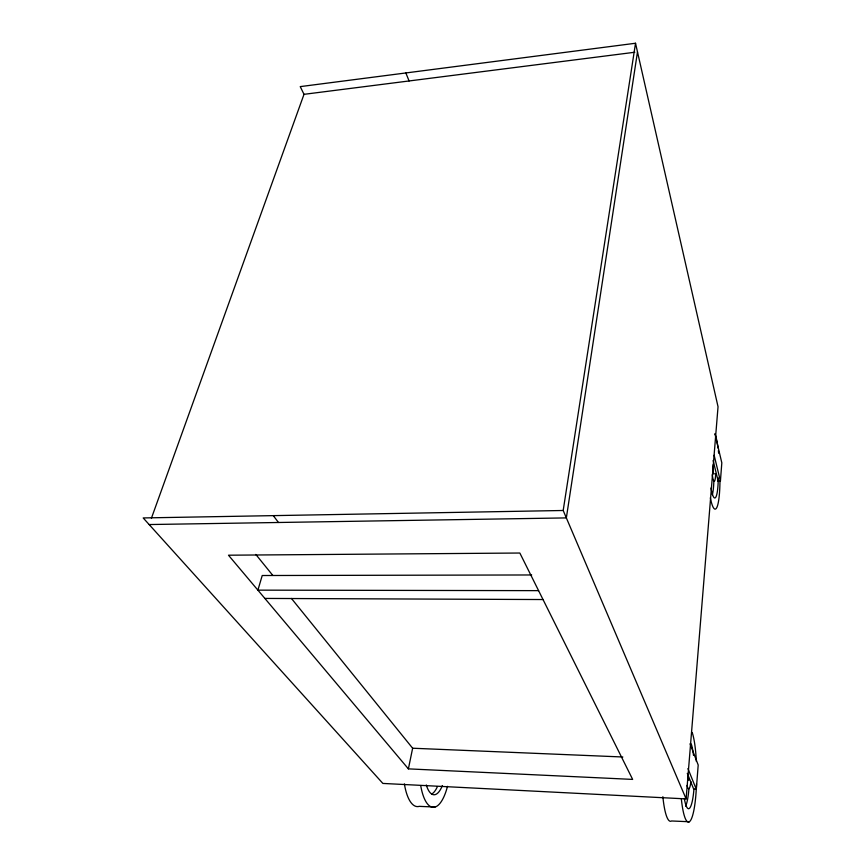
<?xml version="1.0" encoding="UTF-8"?>
<svg xmlns="http://www.w3.org/2000/svg" width="865" height="865" viewBox="0 0 865 865"><rect width="100%" height="100%" fill="white"/><g stroke="black" fill="none" stroke-linecap="round" stroke-linejoin="round"><path stroke-width="1.3" d="M687.286 773.353L693.752 789.226L696.314 789.356L698.196 765.006L690.032 743.792M713.117 460.494L718.177 481.135L720.415 481.081L721.821 462.851L715.009 434.068M718.177 481.135L718.383 478.518M686.118 798.903L563.191 510.491L143.179 517.94L382.871 783.43L686.118 798.903L718.037 406.745L635.526 43.25L300.231 86.619L304.004 94.328L151.429 518.2M637.494 51.911L566.348 517.908L149.148 524.547M563.191 510.491L635.526 43.25M408.388 768.866L228.468 555.2L519.843 553.027L632.65 779.408L408.388 768.866L412.637 748.225L291.418 598.429M304.004 94.328L634.824 52.246M531.683 574.966L262.225 575.517L257.9 590.146L538.592 590.644M264.874 598.429L543.025 599.542M412.637 748.225L622.843 756.994M435.03 807.034L419.255 806.353A44.331 16.111 -87.3 0 1 404.387 783.906M689.373 821.75L671.521 820.971A47.132 8.791 -89.8 0 1 662.871 796.708M255.813 554.433L272.767 575.376M273.297 515.626L278.465 522.492M405.847 72.952L409.091 80.964M687.945 768.585L696.314 789.356M714.144 455.26L720.415 481.081M713.885 480.345A28.815 4.574 87.7 0 1 712.36 494.737M719.972 480.735A39.974 6.217 87.7 0 1 710.338 497.775M715.074 433.722A39.974 6.217 87.7 0 1 718.047 448.081M718.372 450.622A39.974 6.217 87.7 0 1 718.664 453.249M718.274 477.88A28.848 4.487 87.7 0 1 715.658 497.397A28.848 4.487 87.7 0 1 710.987 488.011M715.658 473.847A12.132 1.881 87.7 0 1 714.285 481.275A12.132 1.881 87.7 0 1 712.273 474.712M714.22 473.685A4.887 0.757 87.7 0 1 713.257 472.106A4.887 0.757 87.7 0 1 713.041 466.159M713.149 465.262A4.887 0.757 87.7 0 1 713.474 464.321M688.983 788.48A34.124 6.055 -89.9 0 1 685.621 806.212M692.184 732.46A47.337 8.239 -90 0 1 696.357 761.427M696.52 783.831A47.337 8.239 -90 0 1 689.783 821.404A47.337 8.239 -90 0 1 681.317 798.654M691.232 743.943A34.168 5.947 -90 0 1 693.503 755.34M693.979 788.664A34.168 5.947 -90 0 1 684.323 798.503M690.854 781.549A14.359 2.498 -90 0 1 687.08 785.431M689.059 779.808A5.785 1.006 -90 0 1 687.707 774.856M437.42 786.566A32.081 11.407 -87.4 0 1 431.667 794.038M447.486 786.328A44.504 15.678 -87.5 0 1 420.747 785.809M442.35 785.593A32.113 11.321 -87.5 0 1 426.294 784.955"/></g></svg>
